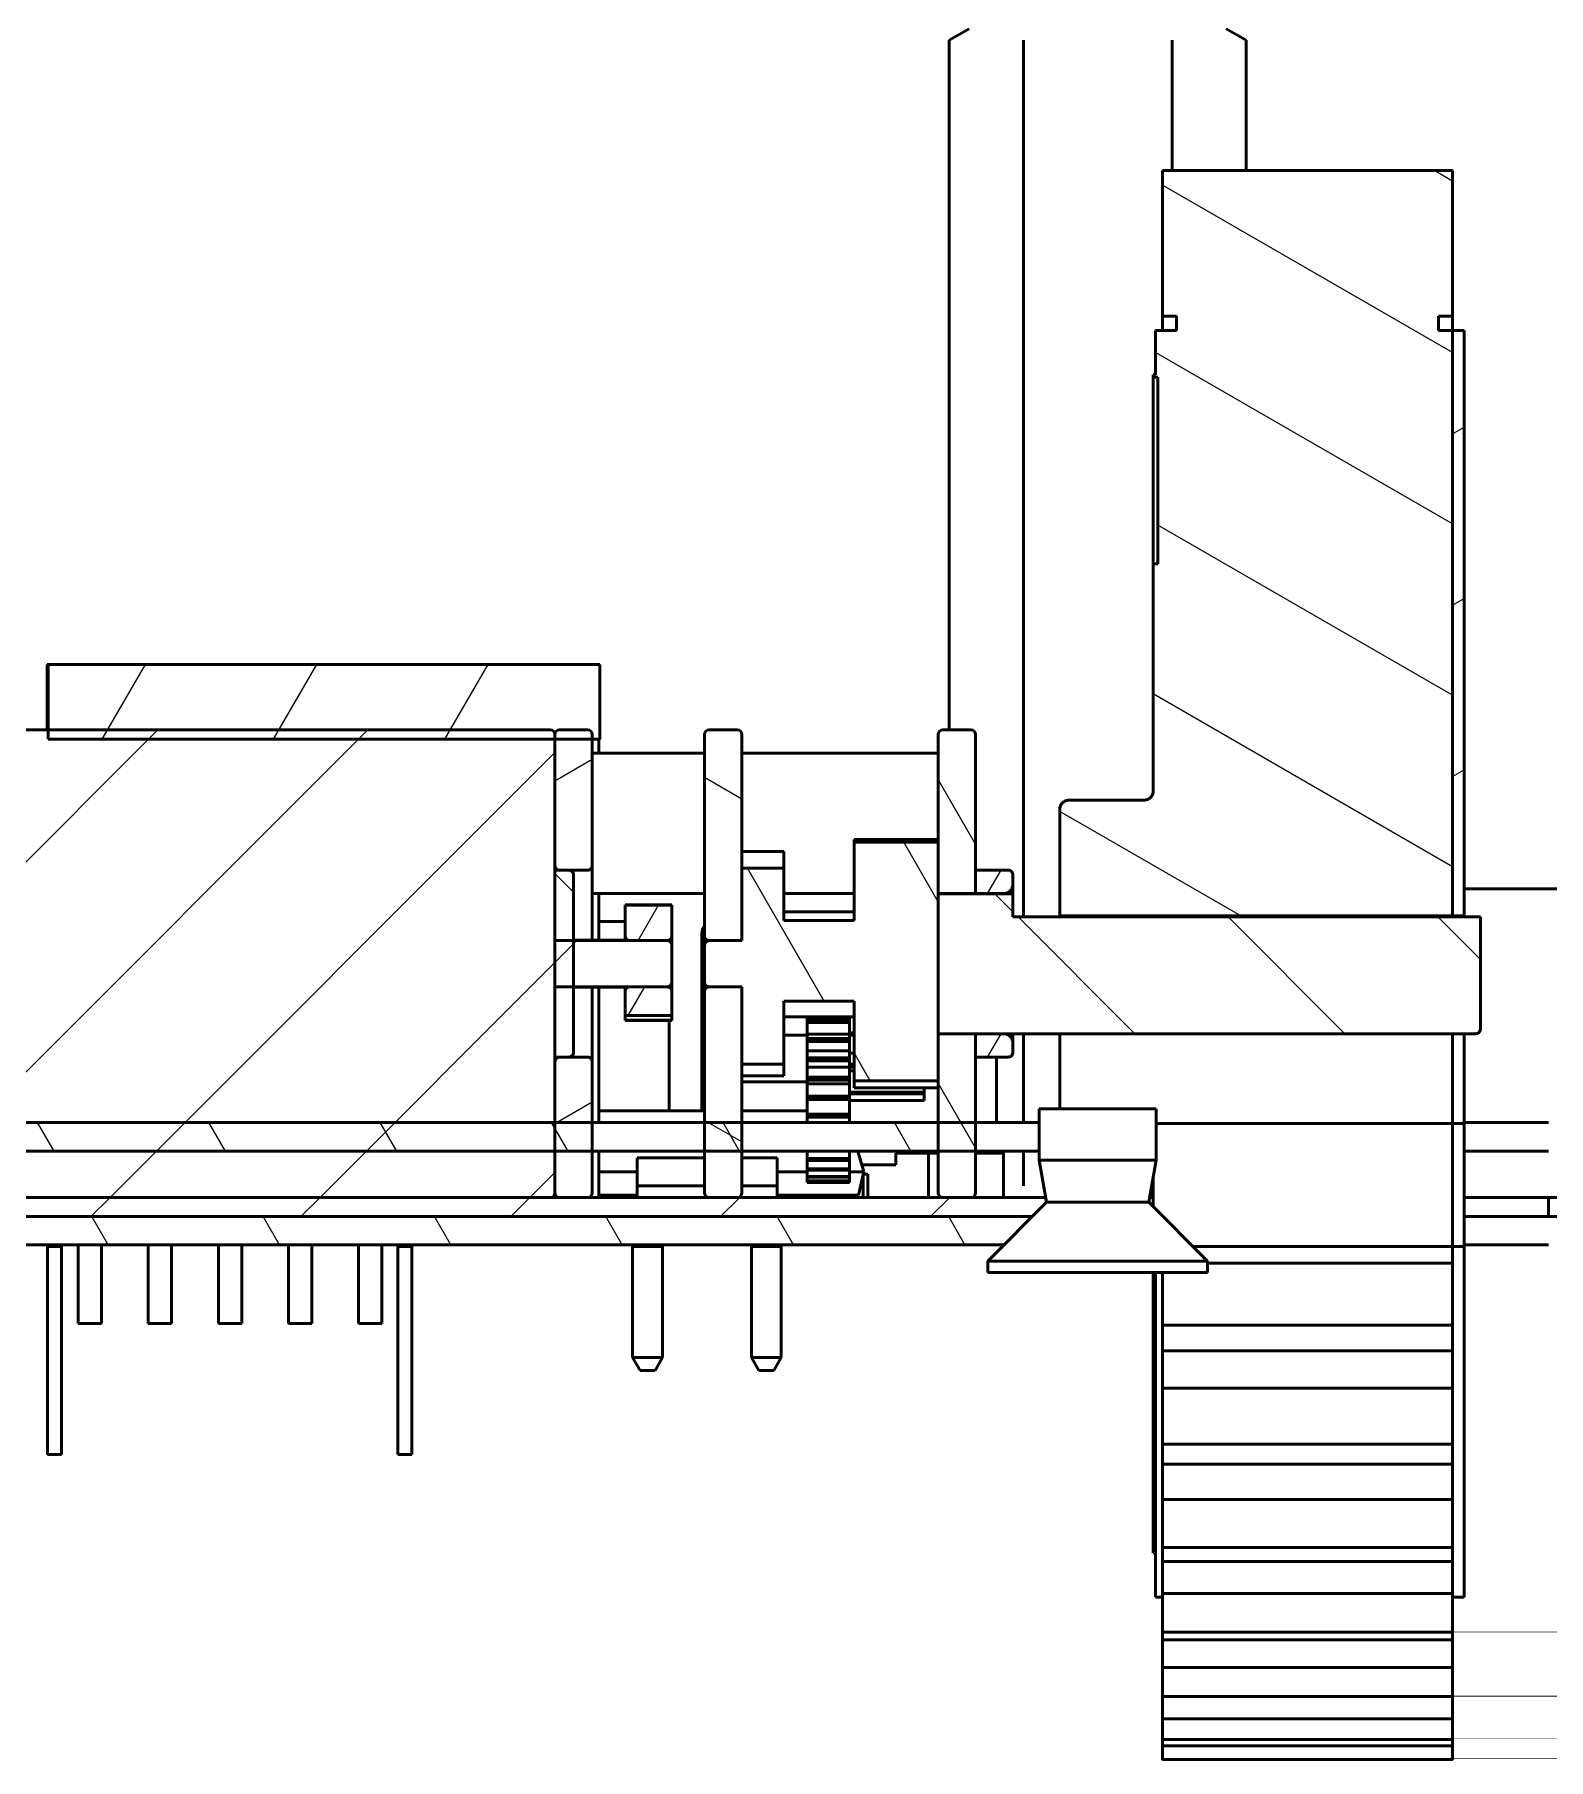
# Model space of a CAD drawing. Header units: millimetres. Extents: x 0 to 586, y -128 to 462.
# Drawn here: x 131.32 to 163.71, y 188.76 to 225.66 of the extents above; entities that cross this region are included whole.
import ezdxf

# ---------------------------------------------------------------- set-up
doc = ezdxf.new("R2010")
doc.units = ezdxf.units.MM
doc.linetypes.add('Сплошная', pattern=[0])
doc.layers.add('Viewport2ForCustomObjects_0', color=7, linetype='Continuous')
doc.layers.add('Видимый контур (ГОСТ)', color=7, linetype='Сплошная', lineweight=50)
doc.layers.add('Штриховка (ГОСТ)', color=7, linetype='Сплошная', lineweight=18)

# ---------------------------------------------------------------- blocks, each defined once
blk = doc.blocks.new('CustomObjectsInViewport2_0')
at = {"layer": 'Видимый контур (ГОСТ)', "ltscale": 1.31579}
for p, q in [((-10030.395, -10034.493), (-10030.825, -10034.741)), ((-10024.895, -10034.493), (-10024.465, -10034.741)), ((-10030.825, -10049.493), (-10030.825, -10034.741)), ((-10029.235, -10053.493), (-10029.235, -10034.741)), ((-10026.055, -10037.529), (-10026.055, -10034.741)), ((-10024.465, -10037.529), (-10024.465, -10034.741)), ((-10026.257, -10040.645), (-10026.257, -10037.529)), ((-10020.057, -10037.529), (-10020.057, -10040.645)), ((-10025.957, -10040.645), (-10026.257, -10040.645)), ((-10026.257, -10040.645), (-10026.257, -10040.945)), ((-10025.957, -10040.945), (-10025.957, -10040.645)), ((-10020.357, -10040.645), (-10020.357, -10040.945)), ((-10020.057, -10040.645), (-10020.357, -10040.645)), ((-10020.057, -10040.645), (-10020.057, -10040.945)), ((-10026.407, -10040.945), (-10025.957, -10040.945)), ((-10026.407, -10041.895), (-10026.407, -10040.945)), ((-10026.407, -10040.945), (-10026.407, -10040.945)), ((-10025.957, -10040.945), (-10026.407, -10040.945)), ((-10020.357, -10040.945), (-10020.057, -10040.945)), ((-10020.357, -10040.945), (-10020.057, -10040.945)), ((-10020.057, -10040.945), (-10019.807, -10040.945)), ((-10020.057, -10053.47), (-10020.057, -10040.945)), ((-10020.057, -10040.945), (-10020.057, -10040.945)), ((-10019.807, -10040.945), (-10020.057, -10040.945)), ((-10020.057, -10040.945), (-10020.057, -10053.47)), ((-10020.057, -10040.945), (-10020.057, -10040.945)), ((-10019.807, -10040.945), (-10019.807, -10053.47)), ((-10019.807, -10040.945), (-10019.807, -10040.945)), ((-10026.457, -10041.895), (-10026.407, -10041.895)), ((-10026.457, -10041.946), (-10026.457, -10041.895)), ((-10026.457, -10041.895), (-10026.457, -10041.895)), ((-10026.407, -10041.895), (-10026.457, -10041.895)), ((-10026.357, -10041.946), (-10026.457, -10041.946)), ((-10026.457, -10041.946), (-10026.457, -10045.943)), ((-10026.357, -10045.943), (-10026.357, -10041.946)), ((-10026.457, -10045.943), (-10026.357, -10045.943)), ((-10026.457, -10050.795), (-10026.457, -10045.943)), ((-10050.117, -10048.093), (-10050.099, -10048.093)), ((-10050.099, -10049.693), (-10050.099, -10048.093)), ((-10050.099, -10048.093), (-10038.299, -10048.093)), ((-10038.299, -10048.093), (-10038.299, -10049.693)), ((-10050.119, -10049.493), (-10050.119, -10049.093)), ((-10053.257, -10049.493), (-10039.357, -10049.493)), ((-10038.299, -10049.693), (-10050.099, -10049.693)), ((-10039.257, -10049.593), (-10039.257, -10059.393)), ((-10039.257, -10052.394), (-10039.257, -10049.593)), ((-10039.157, -10049.493), (-10038.557, -10049.493)), ((-10038.457, -10049.593), (-10038.457, -10052.394)), ((-10036.057, -10053.899), (-10036.057, -10049.593)), ((-10035.957, -10049.493), (-10035.357, -10049.493)), ((-10035.257, -10049.593), (-10035.257, -10054)), ((-10031.057, -10052.994), (-10031.057, -10049.593)), ((-10030.957, -10049.493), (-10030.357, -10049.493)), ((-10030.257, -10049.593), (-10030.257, -10052.994)), ((-10036.057, -10049.993), (-10038.457, -10049.993)), ((-10031.057, -10049.993), (-10035.257, -10049.993)), ((-10028.457, -10053.47), (-10028.457, -10051.195)), ((-10028.257, -10050.995), (-10026.657, -10050.995)), ((-10026.657, -10050.995), (-10028.257, -10050.995)), ((-10032.857, -10051.838), (-10032.857, -10051.839)), ((-10031.057, -10051.838), (-10032.857, -10051.838)), ((-10032.857, -10051.839), (-10031.057, -10051.839)), ((-10032.857, -10051.897), (-10032.857, -10051.839)), ((-10032.857, -10051.897), (-10031.057, -10051.897)), ((-10032.857, -10053.572), (-10032.857, -10051.897)), ((-10031.057, -10051.897), (-10031.057, -10056.996)), ((-10035.257, -10052.096), (-10034.357, -10052.096)), ((-10034.357, -10052.096), (-10034.357, -10052.447)), ((-10039.173, -10052.493), (-10039.257, -10052.493)), ((-10039.257, -10052.494), (-10038.957, -10052.494)), ((-10039.257, -10056.491), (-10039.257, -10052.494)), ((-10038.557, -10052.494), (-10039.157, -10052.494)), ((-10038.857, -10052.594), (-10038.857, -10056.391)), ((-10038.457, -10053.993), (-10038.457, -10052.394)), ((-10035.257, -10052.447), (-10034.357, -10052.447)), ((-10035.257, -10054), (-10035.257, -10052.447)), ((-10034.357, -10052.447), (-10034.357, -10053.572)), ((-10029.557, -10052.493), (-10030.257, -10052.493)), ((-10030.257, -10052.494), (-10029.557, -10052.494)), ((-10030.257, -10052.994), (-10030.257, -10052.494)), ((-10029.457, -10052.594), (-10029.457, -10052.794)), ((-10036.057, -10052.993), (-10038.457, -10052.993)), ((-10038.315, -10052.993), (-10038.315, -10053.993)), ((-10032.857, -10052.993), (-10034.357, -10052.993)), ((-10030.257, -10052.994), (-10031.057, -10052.994)), ((-10029.457, -10052.995), (-10031.057, -10052.995)), ((-10031.057, -10052.996), (-10029.457, -10052.996)), ((-10031.057, -10055.993), (-10031.057, -10052.996)), ((-10029.657, -10052.994), (-10030.257, -10052.994)), ((-10030.257, -10052.995), (-10030.257, -10052.994)), ((-10030.257, -10052.994), (-10030.257, -10052.995)), ((-10029.457, -10052.995), (-10029.457, -10052.794)), ((-10029.457, -10052.996), (-10029.457, -10052.995)), ((-10029.457, -10052.996), (-10029.457, -10053.493)), ((-10016.18, -10052.893), (-10019.807, -10052.893)), ((-10019.807, -10052.893), (-10016.18, -10052.893)), ((-10037.757, -10053.237), (-10037.757, -10053.238)), ((-10037.757, -10053.237), (-10036.757, -10053.237)), ((-10037.757, -10053.238), (-10036.757, -10053.238)), ((-10037.757, -10053.897), (-10037.757, -10053.238)), ((-10036.757, -10053.238), (-10036.757, -10053.237)), ((-10036.757, -10053.238), (-10036.757, -10053.897)), ((-10034.357, -10053.386), (-10032.857, -10053.386)), ((-10020.057, -10053.47), (-10028.457, -10053.47)), ((-10028.457, -10053.493), (-10028.457, -10053.47)), ((-10019.807, -10053.47), (-10020.057, -10053.47)), ((-10020.057, -10053.493), (-10020.057, -10053.47)), ((-10020.057, -10053.47), (-10020.057, -10053.493)), ((-10019.807, -10053.493), (-10019.807, -10053.47)), ((-10038.315, -10053.592), (-10037.757, -10053.592)), ((-10038.315, -10053.593), (-10037.757, -10053.593)), ((-10036.112, -10053.843), (-10036.112, -10057.643)), ((-10034.357, -10053.572), (-10032.857, -10053.572)), ((-10029.457, -10053.493), (-10019.457, -10053.493)), ((-10019.457, -10053.493), (-10019.457, -10055.891)), ((-10039.257, -10053.998), (-10036.857, -10053.998)), ((-10039.257, -10054.987), (-10039.257, -10053.998)), ((-10037.688, -10053.993), (-10038.857, -10053.993)), ((-10037.757, -10053.897), (-10037.757, -10053.993)), ((-10036.857, -10053.998), (-10037.657, -10053.998)), ((-10036.757, -10054.093), (-10036.757, -10053.897)), ((-10036.757, -10054.093), (-10036.757, -10054.099)), ((-10036.757, -10054.099), (-10036.757, -10054.886)), ((-10036.057, -10053.899), (-10036.057, -10054.095)), ((-10036.057, -10054.102), (-10036.057, -10054.095)), ((-10036.057, -10054.888), (-10036.057, -10054.102)), ((-10035.257, -10054), (-10035.957, -10054)), ((-10035.957, -10054), (-10035.257, -10054)), ((-10036.757, -10054.886), (-10036.757, -10054.893)), ((-10036.757, -10055.088), (-10036.757, -10054.893)), ((-10036.057, -10054.895), (-10036.057, -10054.888)), ((-10036.057, -10054.895), (-10036.057, -10055.09)), ((-10036.857, -10054.987), (-10039.257, -10054.987)), ((-10037.688, -10054.993), (-10038.857, -10054.993)), ((-10038.457, -10056.591), (-10038.457, -10054.993)), ((-10038.315, -10054.993), (-10038.315, -10057.893)), ((-10037.757, -10054.993), (-10037.757, -10055.088)), ((-10037.757, -10055.6), (-10037.757, -10055.088)), ((-10037.657, -10054.987), (-10036.857, -10054.987)), ((-10036.757, -10055.088), (-10036.757, -10055.6)), ((-10036.057, -10059.393), (-10036.057, -10055.09)), ((-10035.957, -10054.989), (-10035.257, -10054.989)), ((-10035.257, -10054.989), (-10035.957, -10054.989)), ((-10035.257, -10054.989), (-10035.257, -10059.393)), ((-10035.257, -10056.644), (-10035.257, -10054.989)), ((-10034.357, -10055.294), (-10034.357, -10056.644)), ((-10032.857, -10055.294), (-10034.357, -10055.294)), ((-10032.857, -10056.996), (-10032.857, -10055.294)), ((-10036.757, -10055.6), (-10037.757, -10055.6)), ((-10037.757, -10055.703), (-10037.757, -10055.6)), ((-10037.757, -10055.703), (-10037.757, -10055.708)), ((-10036.757, -10055.703), (-10037.757, -10055.703)), ((-10036.757, -10055.6), (-10036.757, -10055.703)), ((-10036.757, -10055.708), (-10036.757, -10055.703)), ((-10032.857, -10055.633), (-10034.357, -10055.633)), ((-10033.857, -10055.663), (-10033.857, -10055.633)), ((-10033.857, -10055.685), (-10033.857, -10055.663)), ((-10033.857, -10055.663), (-10032.957, -10055.663)), ((-10033.857, -10055.685), (-10033.857, -10055.751)), ((-10032.957, -10055.685), (-10033.857, -10055.685)), ((-10032.957, -10055.633), (-10032.957, -10055.663)), ((-10032.957, -10055.663), (-10032.957, -10055.685)), ((-10032.957, -10055.751), (-10032.957, -10055.685)), ((-10037.757, -10055.708), (-10036.757, -10055.708)), ((-10036.812, -10055.708), (-10036.812, -10057.643)), ((-10034.357, -10056.02), (-10033.857, -10056.02)), ((-10033.857, -10056.002), (-10033.857, -10055.751)), ((-10033.857, -10055.751), (-10032.957, -10055.751)), ((-10033.857, -10056.09), (-10033.857, -10056.002)), ((-10033.857, -10056.002), (-10032.957, -10056.002)), ((-10032.957, -10055.751), (-10032.957, -10056.002)), ((-10032.857, -10055.969), (-10032.957, -10055.969)), ((-10032.957, -10056.002), (-10032.957, -10056.09)), ((-10032.957, -10056.025), (-10032.857, -10056.025)), ((-10031.057, -10059.393), (-10031.057, -10055.991)), ((-10031.057, -10055.991), (-10030.257, -10055.991)), ((-10029.457, -10055.993), (-10031.057, -10055.993)), ((-10030.257, -10055.991), (-10029.657, -10055.991)), ((-10030.257, -10056.491), (-10030.257, -10055.991)), ((-10030.257, -10055.991), (-10030.257, -10059.393)), ((-10029.457, -10055.995), (-10029.618, -10055.995)), ((-10029.457, -10055.991), (-10029.457, -10055.993)), ((-10019.557, -10055.991), (-10029.457, -10055.991)), ((-10029.457, -10055.995), (-10029.457, -10055.993)), ((-10029.457, -10055.993), (-10019.557, -10055.993)), ((-10029.457, -10056.191), (-10029.457, -10055.995)), ((-10029.235, -10057.893), (-10029.235, -10055.993)), ((-10028.457, -10057.598), (-10028.457, -10055.993)), ((-10020.057, -10055.993), (-10020.057, -10057.913)), ((-10020.057, -10055.993), (-10020.057, -10057.913)), ((-10019.807, -10055.993), (-10019.807, -10057.913)), ((-10019.457, -10055.891), (-10019.457, -10055.893)), ((-10033.857, -10056.09), (-10033.857, -10056.158)), ((-10032.957, -10056.09), (-10033.857, -10056.09)), ((-10033.857, -10056.354), (-10033.857, -10056.158)), ((-10033.857, -10056.158), (-10032.957, -10056.158)), ((-10033.857, -10056.505), (-10033.857, -10056.354)), ((-10033.857, -10056.354), (-10032.957, -10056.354)), ((-10032.957, -10056.158), (-10032.957, -10056.09)), ((-10032.957, -10056.158), (-10032.957, -10056.354)), ((-10032.957, -10056.354), (-10032.957, -10056.505)), ((-10032.957, -10056.405), (-10032.857, -10056.405)), ((-10029.457, -10056.191), (-10029.457, -10056.391)), ((-10038.957, -10056.491), (-10039.257, -10056.491)), ((-10039.173, -10056.493), (-10039.257, -10056.493)), ((-10039.257, -10059.393), (-10039.257, -10056.591)), ((-10039.157, -10056.491), (-10038.557, -10056.491)), ((-10038.457, -10056.591), (-10038.457, -10059.393)), ((-10034.357, -10056.644), (-10035.257, -10056.644)), ((-10034.357, -10056.644), (-10034.357, -10056.889)), ((-10033.857, -10056.505), (-10033.857, -10056.574)), ((-10032.957, -10056.505), (-10033.857, -10056.505)), ((-10033.857, -10056.71), (-10033.857, -10056.574)), ((-10033.857, -10056.574), (-10032.957, -10056.574)), ((-10033.857, -10056.921), (-10033.857, -10056.71)), ((-10033.857, -10056.71), (-10032.957, -10056.71)), ((-10032.957, -10056.574), (-10032.957, -10056.505)), ((-10032.957, -10056.574), (-10032.957, -10056.71)), ((-10032.857, -10056.64), (-10032.957, -10056.64)), ((-10032.957, -10056.707), (-10032.857, -10056.707)), ((-10032.957, -10056.71), (-10032.957, -10056.921)), ((-10032.957, -10056.788), (-10032.857, -10056.788)), ((-10029.557, -10056.491), (-10030.257, -10056.491)), ((-10029.557, -10056.493), (-10030.257, -10056.493)), ((-10029.812, -10056.493), (-10029.812, -10057.893)), ((-10034.357, -10056.889), (-10035.257, -10056.889)), ((-10035.257, -10057.02), (-10033.857, -10057.02)), ((-10033.857, -10056.921), (-10033.857, -10056.988)), ((-10032.957, -10056.921), (-10033.857, -10056.921)), ((-10033.857, -10057.061), (-10033.857, -10056.988)), ((-10033.857, -10056.988), (-10032.957, -10056.988)), ((-10033.857, -10057.327), (-10033.857, -10057.061)), ((-10033.857, -10057.061), (-10032.957, -10057.061)), ((-10032.957, -10056.988), (-10032.957, -10056.921)), ((-10032.957, -10056.988), (-10032.957, -10057.061)), ((-10032.957, -10057.061), (-10032.957, -10057.327)), ((-10031.057, -10056.996), (-10032.857, -10056.996)), ((-10032.857, -10057.151), (-10032.857, -10056.996)), ((-10031.057, -10057.151), (-10032.857, -10057.151)), ((-10031.357, -10057.151), (-10031.357, -10057.24)), ((-10033.857, -10057.327), (-10033.857, -10057.392)), ((-10032.957, -10057.327), (-10033.857, -10057.327)), ((-10033.857, -10057.399), (-10033.857, -10057.392)), ((-10033.857, -10057.392), (-10032.957, -10057.392)), ((-10033.857, -10057.713), (-10033.857, -10057.399)), ((-10033.857, -10057.399), (-10032.957, -10057.399)), ((-10031.357, -10057.24), (-10032.957, -10057.24)), ((-10032.957, -10057.279), (-10031.357, -10057.279)), ((-10032.957, -10057.392), (-10032.957, -10057.327)), ((-10032.957, -10057.392), (-10032.957, -10057.399)), ((-10032.957, -10057.399), (-10032.957, -10057.713)), ((-10031.357, -10057.419), (-10032.957, -10057.419)), ((-10031.357, -10057.279), (-10031.357, -10057.24)), ((-10031.357, -10057.279), (-10031.357, -10057.419)), ((-10055.25, -10057.893), (-10028.895, -10057.893)), ((-10036.057, -10057.643), (-10038.315, -10057.643)), ((-10033.857, -10057.643), (-10035.257, -10057.643)), ((-10033.857, -10057.713), (-10033.857, -10057.773)), ((-10032.957, -10057.713), (-10033.857, -10057.713)), ((-10033.857, -10057.893), (-10033.857, -10057.773)), ((-10033.857, -10057.773), (-10032.957, -10057.773)), ((-10032.957, -10057.773), (-10032.957, -10057.713)), ((-10032.957, -10057.773), (-10032.957, -10057.893)), ((-10032.951, -10057.893), (-10032.957, -10057.872)), ((-10029.812, -10057.893), (-10029.662, -10057.893)), ((-10029.662, -10057.893), (-10029.662, -10057.893)), ((-10026.395, -10057.598), (-10028.895, -10057.598)), ((-10028.895, -10058.698), (-10028.895, -10057.598)), ((-10026.395, -10058.698), (-10026.395, -10057.598)), ((-10020.057, -10057.913), (-10026.395, -10057.913)), ((-10019.807, -10057.913), (-10020.057, -10057.913)), ((-10020.057, -10057.913), (-10020.057, -10059.835)), ((-10020.057, -10059.835), (-10020.057, -10057.913)), ((-10019.807, -10057.893), (-10018, -10057.893)), ((-10019.807, -10057.913), (-10019.807, -10059.835)), ((-10028.895, -10058.504), (-10055.25, -10058.504)), ((-10038.315, -10058.504), (-10038.315, -10059.493)), ((-10036.057, -10058.643), (-10037.5, -10058.643)), ((-10037.5, -10058.872), (-10037.5, -10058.643)), ((-10034.5, -10058.643), (-10035.257, -10058.643)), ((-10034.5, -10058.643), (-10034.5, -10058.872)), ((-10033.857, -10058.66), (-10033.857, -10058.504)), ((-10032.957, -10058.504), (-10032.957, -10058.66)), ((-10032.65, -10058.943), (-10032.776, -10058.504)), ((-10031.962, -10058.543), (-10031.962, -10058.793)), ((-10031.262, -10058.543), (-10031.962, -10058.543)), ((-10031.262, -10058.543), (-10031.262, -10059.493)), ((-10031.262, -10058.543), (-10031.057, -10058.543)), ((-10030.257, -10058.543), (-10029.662, -10058.543)), ((-10029.87, -10058.543), (-10029.87, -10058.504)), ((-10029.662, -10058.504), (-10029.662, -10058.543)), ((-10029.662, -10059.493), (-10029.662, -10058.543)), ((-10029.235, -10059.244), (-10029.235, -10058.504)), ((-10018, -10058.504), (-10019.807, -10058.504)), ((-10037.5, -10058.943), (-10038.315, -10058.943)), ((-10037.5, -10058.935), (-10037.5, -10058.872)), ((-10037.5, -10059.158), (-10037.5, -10058.935)), ((-10034.5, -10058.872), (-10034.5, -10058.935)), ((-10034.5, -10058.935), (-10034.5, -10059.158)), ((-10033.857, -10058.943), (-10034.5, -10058.943)), ((-10033.857, -10058.66), (-10033.857, -10058.7)), ((-10032.957, -10058.66), (-10033.857, -10058.66)), ((-10033.857, -10058.88), (-10033.857, -10058.7)), ((-10033.857, -10058.7), (-10032.957, -10058.7)), ((-10033.857, -10058.88), (-10033.857, -10058.91)), ((-10032.957, -10058.88), (-10033.857, -10058.88)), ((-10033.857, -10059.042), (-10033.857, -10058.91)), ((-10033.857, -10058.91), (-10032.957, -10058.91)), ((-10032.957, -10058.7), (-10032.957, -10058.66)), ((-10032.957, -10058.7), (-10032.957, -10058.88)), ((-10032.957, -10058.91), (-10032.957, -10058.88)), ((-10032.957, -10058.91), (-10032.957, -10059.042)), ((-10032.65, -10058.943), (-10032.957, -10058.943)), ((-10032.765, -10059.443), (-10032.65, -10058.943)), ((-10032.693, -10058.793), (-10031.962, -10058.793)), ((-10032.662, -10059.493), (-10032.662, -10058.997)), ((-10032.661, -10058.993), (-10032.562, -10058.993)), ((-10032.562, -10059.493), (-10032.562, -10058.993)), ((-10026.395, -10058.698), (-10028.895, -10058.698)), ((-10028.739, -10059.598), (-10028.895, -10058.698)), ((-10026.551, -10059.598), (-10026.395, -10058.698)), ((-10037.5, -10059.247), (-10037.5, -10059.158)), ((-10037.5, -10059.493), (-10037.5, -10059.247)), ((-10036.057, -10059.247), (-10037.5, -10059.247)), ((-10034.5, -10059.247), (-10035.257, -10059.247)), ((-10034.5, -10059.158), (-10034.5, -10059.247)), ((-10034.5, -10059.247), (-10034.5, -10059.493)), ((-10033.857, -10059.042), (-10033.857, -10059.062)), ((-10032.957, -10059.042), (-10033.857, -10059.042)), ((-10033.857, -10059.141), (-10033.857, -10059.062)), ((-10033.857, -10059.062), (-10032.957, -10059.062)), ((-10033.857, -10059.141), (-10033.857, -10059.151)), ((-10032.957, -10059.141), (-10033.857, -10059.141)), ((-10033.857, -10059.176), (-10033.857, -10059.151)), ((-10033.857, -10059.151), (-10032.957, -10059.151)), ((-10032.957, -10059.176), (-10033.857, -10059.176)), ((-10032.957, -10059.062), (-10032.957, -10059.042)), ((-10032.957, -10059.062), (-10032.957, -10059.141)), ((-10032.957, -10059.151), (-10032.957, -10059.141)), ((-10032.957, -10059.151), (-10032.957, -10059.176)), ((-10026.457, -10059.057), (-10026.457, -10059.692)), ((-10055.361, -10059.493), (-10028.757, -10059.493)), ((-10039.357, -10059.493), (-10053.257, -10059.493)), ((-10038.557, -10059.493), (-10039.157, -10059.493)), ((-10037.5, -10059.443), (-10038.315, -10059.443)), ((-10037.9, -10059.443), (-10037.9, -10059.493)), ((-10035.357, -10059.493), (-10035.957, -10059.493)), ((-10032.765, -10059.443), (-10034.5, -10059.443)), ((-10034, -10059.493), (-10034, -10059.443)), ((-10033.3, -10059.443), (-10033.3, -10059.493)), ((-10033.262, -10059.443), (-10033.262, -10059.493)), ((-10030.357, -10059.493), (-10030.957, -10059.493)), ((-10028.739, -10059.598), (-10029.995, -10060.854)), ((-10026.551, -10059.598), (-10028.739, -10059.598)), ((-10026.551, -10059.598), (-10025.295, -10060.854)), ((-10026.532, -10059.493), (-10026.457, -10059.493)), ((-10019.807, -10059.493), (-10018, -10059.493)), ((-10018, -10059.493), (-10014.46, -10059.493)), ((-10018, -10059.904), (-10018, -10059.493)), ((-10029.045, -10059.904), (-10054.95, -10059.904)), ((-10054.95, -10059.904), (-10029.045, -10059.904)), ((-10020.057, -10060.544), (-10020.057, -10059.835)), ((-10020.057, -10059.835), (-10020.057, -10060.544)), ((-10019.807, -10060.544), (-10019.807, -10059.835)), ((-10019.807, -10059.904), (-10018, -10059.904)), ((-10019.807, -10059.904), (-10018, -10059.904)), ((-10014.46, -10059.904), (-10018, -10059.904)), ((-10029.645, -10060.504), (-10054.35, -10060.504)), ((-10050.116, -10060.544), (-10049.816, -10060.544)), ((-10050.116, -10060.544), (-10050.116, -10064.993)), ((-10049.816, -10060.544), (-10049.816, -10064.993)), ((-10049.457, -10062.193), (-10049.457, -10060.504)), ((-10048.957, -10062.193), (-10048.957, -10060.504)), ((-10047.957, -10062.193), (-10047.957, -10060.504)), ((-10047.457, -10062.193), (-10047.457, -10060.504)), ((-10046.457, -10062.193), (-10046.457, -10060.504)), ((-10045.957, -10062.193), (-10045.957, -10060.504)), ((-10044.957, -10062.193), (-10044.957, -10060.504)), ((-10044.457, -10062.193), (-10044.457, -10060.504)), ((-10043.457, -10062.193), (-10043.457, -10060.504)), ((-10042.957, -10062.193), (-10042.957, -10060.504)), ((-10042.616, -10060.544), (-10042.316, -10060.544)), ((-10042.616, -10060.544), (-10042.616, -10064.993)), ((-10042.316, -10060.544), (-10042.316, -10064.993)), ((-10036.954, -10060.544), (-10037.594, -10060.544)), ((-10037.594, -10062.915), (-10037.594, -10060.544)), ((-10036.954, -10062.915), (-10036.954, -10060.544)), ((-10034.414, -10060.544), (-10035.054, -10060.544)), ((-10035.054, -10062.915), (-10035.054, -10060.544)), ((-10034.414, -10062.915), (-10034.414, -10060.544)), ((-10025.295, -10060.854), (-10029.995, -10060.854)), ((-10029.995, -10061.098), (-10029.995, -10060.854)), ((-10025.295, -10061.098), (-10025.295, -10060.854)), ((-10019.807, -10060.544), (-10020.057, -10060.544)), ((-10018, -10060.504), (-10019.807, -10060.504)), ((-10019.807, -10068.045), (-10019.807, -10060.544)), ((-10025.295, -10061.098), (-10029.995, -10061.098)), ((-10026.457, -10061.098), (-10026.457, -10067.095)), ((-10026.407, -10061.098), (-10026.407, -10068.045)), ((-10020.057, -10060.898), (-10025.295, -10060.898)), ((-10048.957, -10062.193), (-10049.457, -10062.193)), ((-10047.457, -10062.193), (-10047.957, -10062.193)), ((-10045.957, -10062.193), (-10046.457, -10062.193)), ((-10044.457, -10062.193), (-10044.957, -10062.193)), ((-10042.957, -10062.193), (-10043.457, -10062.193)), ((-10020.057, -10062.229), (-10026.257, -10062.229)), ((-10037.594, -10062.915), (-10036.954, -10062.915)), ((-10037.434, -10063.193), (-10037.594, -10062.915)), ((-10037.114, -10063.193), (-10036.954, -10062.915)), ((-10035.054, -10062.915), (-10034.414, -10062.915)), ((-10034.894, -10063.193), (-10035.054, -10062.915)), ((-10034.574, -10063.193), (-10034.414, -10062.915)), ((-10020.057, -10062.776), (-10026.257, -10062.776)), ((-10037.434, -10063.193), (-10037.114, -10063.193)), ((-10034.894, -10063.193), (-10034.574, -10063.193)), ((-10020.057, -10063.571), (-10026.257, -10063.571)), ((-10020.057, -10064.771), (-10026.257, -10064.771)), ((-10050.116, -10064.993), (-10049.816, -10064.993)), ((-10042.616, -10064.993), (-10042.316, -10064.993)), ((-10020.057, -10065.202), (-10026.257, -10065.202)), ((-10020.057, -10065.953), (-10026.257, -10065.953)), ((-10026.407, -10067.095), (-10026.457, -10067.095)), ((-10020.057, -10066.982), (-10026.257, -10066.982)), ((-10020.057, -10067.283), (-10026.257, -10067.283)), ((-10026.257, -10068.045), (-10026.407, -10068.045)), ((-10020.057, -10067.967), (-10026.257, -10067.967)), ((-10019.807, -10068.045), (-10020.057, -10068.045)), ((-10020.057, -10068.793), (-10026.257, -10068.793)), ((-10020.057, -10068.954), (-10026.257, -10068.954)), ((-10020.057, -10069.547), (-10026.257, -10069.547)), ((-10020.057, -10070.171), (-10026.257, -10070.171)), ((-10020.057, -10070.644), (-10026.257, -10070.644)), ((-10020.057, -10071.091), (-10026.257, -10071.091)), ((-10020.057, -10071.221), (-10026.257, -10071.221)), ((-10020.057, -10071.516), (-10026.257, -10071.516))]:
    blk.add_line(p, q, dxfattribs=at)
at = {"layer": 'Видимый контур (ГОСТ)', "ltscale": 1.31579, "extrusion": (0, 0, -1)}
for centre, radius, start, end in [((10039.357, -10049.593), 0.1, 90, 180), ((10039.157, -10049.593), 0.1, 0, 90), ((10038.557, -10049.593), 0.1, 90, 180), ((10035.957, -10049.593), 0.1, 0, 90), ((10035.357, -10049.593), 0.1, 90, 180), ((10030.957, -10049.593), 0.1, 0, 90), ((10030.357, -10049.593), 0.1, 90, 180), ((10026.657, -10050.795), 0.2, 180, 270), ((10028.257, -10051.195), 0.2, 0, 90), ((10038.957, -10052.593), 0.1, 99.2208, 180), ((10029.557, -10052.593), 0.1, 90, 180), ((10035.862, -10053.843), 0.25, 360, 38.9733), ((10036.857, -10054.093), 0.1, 103.0522, 180), ((10035.957, -10054.095), 0.1, 0, 76.5806), ((10036.857, -10054.893), 0.1, 180, 256.9478), ((10035.957, -10054.895), 0.1, 283.4194, 0), ((10019.557, -10055.893), 0.1, 180, 270), ((10038.957, -10056.393), 0.1, 180, 260.7792), ((10029.557, -10056.393), 0.1, 180, 270), ((10030.012, -10057.893), 0.2, 180, 180.1375), ((10030.012, -10058.693), 0.2, 109.5071, 131.4096), ((10039.357, -10059.393), 0.1, 180, 270), ((10039.157, -10059.393), 0.1, 270, 0), ((10038.557, -10059.393), 0.1, 180, 270), ((10035.957, -10059.393), 0.1, 270, 0), ((10035.357, -10059.393), 0.1, 180, 270), ((10030.957, -10059.393), 0.1, 270, 0), ((10030.357, -10059.393), 0.1, 180, 270)]:
    blk.add_arc(centre, radius, start, end, dxfattribs=at)
for centre, major_axis, start_param in [((-10050.117, -10049.093), (0, 1), 4.712389), ((-10038.314, -10050.193), (0, 0.5), 5.123906)]:
    blk.add_ellipse(centre, major_axis=major_axis, ratio=0.002755, start_param=start_param, end_param=6.283185, dxfattribs=at)
at = {"layer": 'Видимый контур (ГОСТ)', "ltscale": 1.31579}
for points, knots in [([(-10026.257, -10037.529), (-10025.224, -10037.529), (-10024.19, -10037.529), (-10022.124, -10037.529), (-10021.09, -10037.529), (-10020.057, -10037.529)], [-0.62, -0.62, -0.62, -0.62, -0.31, -0.31, 0, 0, 0, 0]), ([(-10026.657, -10050.995), (-10026.632, -10050.995), (-10026.603, -10050.99), (-10026.558, -10050.971), (-10026.533, -10050.954), (-10026.498, -10050.919), (-10026.482, -10050.895), (-10026.463, -10050.849), (-10026.457, -10050.82), (-10026.457, -10050.795)], [-0.05924443, -0.05924443, -0.05924443, -0.05924443, -0.05184012, -0.05184012, -0.04443498, -0.04443498, -0.03702888, -0.03702888, -0.02962208, -0.02962208, -0.02962208, -0.02962208]), ([(-10028.457, -10051.195), (-10028.457, -10051.171), (-10028.451, -10051.142), (-10028.432, -10051.096), (-10028.416, -10051.071), (-10028.381, -10051.037), (-10028.356, -10051.02), (-10028.311, -10051.001), (-10028.282, -10050.995), (-10028.257, -10050.995)], [-0.02962278, -0.02962278, -0.02962278, -0.02962278, -0.02221557, -0.02221557, -0.01480938, -0.01480938, -0.00740427, -0.00740427, 0, 0, 0, 0]), ([(-10039.157, -10052.494), (-10039.169, -10052.494), (-10039.184, -10052.491), (-10039.207, -10052.481), (-10039.219, -10052.473), (-10039.236, -10052.456), (-10039.245, -10052.443), (-10039.254, -10052.421), (-10039.257, -10052.406), (-10039.257, -10052.394)], [0.02962795, 0.02962795, 0.02962795, 0.02962795, 0.03332962, 0.03332962, 0.0370325, 0.0370325, 0.04073678, 0.04073678, 0.0444421, 0.0444421, 0.0444421, 0.0444421]), ([(-10038.957, -10052.494), (-10038.945, -10052.494), (-10038.93, -10052.497), (-10038.907, -10052.506), (-10038.895, -10052.514), (-10038.877, -10052.532), (-10038.869, -10052.544), (-10038.86, -10052.567), (-10038.857, -10052.582), (-10038.857, -10052.594)], [0, 0, 0, 0, 0.00370162, 0.00370162, 0.00740446, 0.00740446, 0.01110886, 0.01110886, 0.0148147, 0.0148147, 0.0148147, 0.0148147]), ([(-10038.457, -10052.394), (-10038.457, -10052.406), (-10038.46, -10052.421), (-10038.469, -10052.443), (-10038.477, -10052.456), (-10038.495, -10052.473), (-10038.507, -10052.481), (-10038.53, -10052.491), (-10038.545, -10052.494), (-10038.557, -10052.494)], [0.0148138, 0.0148138, 0.0148138, 0.0148138, 0.01851854, 0.01851854, 0.02222225, 0.02222225, 0.02592571, 0.02592571, 0.02962795, 0.02962795, 0.02962795, 0.02962795]), ([(-10029.557, -10052.494), (-10029.545, -10052.494), (-10029.53, -10052.497), (-10029.507, -10052.506), (-10029.495, -10052.514), (-10029.477, -10052.532), (-10029.469, -10052.544), (-10029.46, -10052.567), (-10029.457, -10052.582), (-10029.457, -10052.594)], [0, 0, 0, 0, 0.00370162, 0.00370162, 0.00740446, 0.00740446, 0.01110886, 0.01110886, 0.0148147, 0.0148147, 0.0148147, 0.0148147]), ([(-10029.457, -10052.794), (-10029.457, -10052.819), (-10029.463, -10052.848), (-10029.482, -10052.893), (-10029.498, -10052.918), (-10029.533, -10052.953), (-10029.558, -10052.97), (-10029.603, -10052.988), (-10029.632, -10052.994), (-10029.657, -10052.994)], [0.02963131, 0.02963131, 0.02963131, 0.02963131, 0.03704335, 0.03704335, 0.0444526, 0.0444526, 0.05186111, 0.05186111, 0.0592653, 0.0592653, 0.0592653, 0.0592653]), ([(-10037.657, -10053.998), (-10037.669, -10053.998), (-10037.684, -10053.995), (-10037.707, -10053.985), (-10037.719, -10053.977), (-10037.736, -10053.959), (-10037.745, -10053.947), (-10037.754, -10053.924), (-10037.757, -10053.909), (-10037.757, -10053.897)], [0.02972915, 0.02972915, 0.02972915, 0.02972915, 0.03342858, 0.03342858, 0.03714769, 0.03714769, 0.04086967, 0.04086967, 0.04460162, 0.04460162, 0.04460162, 0.04460162]), ([(-10036.757, -10053.897), (-10036.757, -10053.909), (-10036.76, -10053.924), (-10036.769, -10053.947), (-10036.777, -10053.959), (-10036.795, -10053.977), (-10036.807, -10053.985), (-10036.83, -10053.995), (-10036.845, -10053.998), (-10036.857, -10053.998)], [0.01485669, 0.01485669, 0.01485669, 0.01485669, 0.01859684, 0.01859684, 0.02232696, 0.02232696, 0.02603784, 0.02603784, 0.02972915, 0.02972915, 0.02972915, 0.02972915]), ([(-10036.857, -10053.998), (-10036.845, -10053.998), (-10036.83, -10054.001), (-10036.807, -10054.01), (-10036.795, -10054.018), (-10036.778, -10054.036), (-10036.769, -10054.048), (-10036.76, -10054.072), (-10036.757, -10054.086), (-10036.757, -10054.099)], [0, 0, 0, 0, 0.00368811, 0.00368811, 0.00739603, 0.00739603, 0.01113414, 0.01113414, 0.01491057, 0.01491057, 0.01491057, 0.01491057]), ([(-10035.957, -10054), (-10035.969, -10054), (-10035.984, -10053.997), (-10036.007, -10053.988), (-10036.019, -10053.979), (-10036.036, -10053.962), (-10036.045, -10053.949), (-10036.054, -10053.926), (-10036.057, -10053.912), (-10036.057, -10053.899)], [0.02973548, 0.02973548, 0.02973548, 0.02973548, 0.03343474, 0.03343474, 0.0371548, 0.0371548, 0.04087792, 0.04087792, 0.04461157, 0.04461157, 0.04461157, 0.04461157]), ([(-10036.057, -10054.102), (-10036.057, -10054.089), (-10036.054, -10054.074), (-10036.044, -10054.051), (-10036.036, -10054.038), (-10036.019, -10054.021), (-10036.006, -10054.013), (-10035.984, -10054.003), (-10035.969, -10054), (-10035.957, -10054)], [-0.01491643, -0.01491643, -0.01491643, -0.01491643, -0.0111357, -0.0111357, -0.00739552, -0.00739552, -0.00368729, -0.00368729, 0, 0, 0, 0]), ([(-10036.757, -10054.886), (-10036.757, -10054.899), (-10036.76, -10054.913), (-10036.769, -10054.937), (-10036.778, -10054.949), (-10036.795, -10054.967), (-10036.807, -10054.975), (-10036.83, -10054.984), (-10036.845, -10054.987), (-10036.857, -10054.987)], [-0.01491057, -0.01491057, -0.01491057, -0.01491057, -0.01113414, -0.01113414, -0.00739603, -0.00739603, -0.00368811, -0.00368811, 0, 0, 0, 0]), ([(-10035.957, -10054.989), (-10035.969, -10054.989), (-10035.984, -10054.986), (-10036.006, -10054.977), (-10036.019, -10054.969), (-10036.036, -10054.951), (-10036.044, -10054.938), (-10036.054, -10054.915), (-10036.057, -10054.9), (-10036.057, -10054.888)], [0, 0, 0, 0, 0.00368729, 0.00368729, 0.00739552, 0.00739552, 0.0111357, 0.0111357, 0.01491643, 0.01491643, 0.01491643, 0.01491643]), ([(-10037.757, -10055.088), (-10037.757, -10055.076), (-10037.754, -10055.061), (-10037.745, -10055.038), (-10037.736, -10055.026), (-10037.719, -10055.008), (-10037.707, -10055), (-10037.684, -10054.99), (-10037.669, -10054.987), (-10037.657, -10054.987)], [0.01485669, 0.01485669, 0.01485669, 0.01485669, 0.01858864, 0.01858864, 0.02231062, 0.02231062, 0.02602973, 0.02602973, 0.02972915, 0.02972915, 0.02972915, 0.02972915]), ([(-10036.857, -10054.987), (-10036.845, -10054.987), (-10036.83, -10054.99), (-10036.807, -10055), (-10036.795, -10055.008), (-10036.777, -10055.026), (-10036.769, -10055.038), (-10036.76, -10055.061), (-10036.757, -10055.076), (-10036.757, -10055.088)], [0.02972915, 0.02972915, 0.02972915, 0.02972915, 0.03342046, 0.03342046, 0.03713134, 0.03713134, 0.04086146, 0.04086146, 0.04460162, 0.04460162, 0.04460162, 0.04460162]), ([(-10036.057, -10055.09), (-10036.057, -10055.078), (-10036.054, -10055.063), (-10036.045, -10055.04), (-10036.036, -10055.028), (-10036.019, -10055.01), (-10036.007, -10055.002), (-10035.984, -10054.992), (-10035.969, -10054.989), (-10035.957, -10054.989)], [0.01485939, 0.01485939, 0.01485939, 0.01485939, 0.01859304, 0.01859304, 0.02231615, 0.02231615, 0.02603622, 0.02603622, 0.02973548, 0.02973548, 0.02973548, 0.02973548]), ([(-10029.657, -10055.991), (-10029.632, -10055.991), (-10029.603, -10055.997), (-10029.558, -10056.015), (-10029.533, -10056.032), (-10029.498, -10056.067), (-10029.482, -10056.092), (-10029.463, -10056.137), (-10029.457, -10056.166), (-10029.457, -10056.191)], [0.0592653, 0.0592653, 0.0592653, 0.0592653, 0.06666949, 0.06666949, 0.074078, 0.074078, 0.08148725, 0.08148725, 0.08889929, 0.08889929, 0.08889929, 0.08889929]), ([(-10019.457, -10055.891), (-10019.457, -10055.903), (-10019.46, -10055.918), (-10019.469, -10055.94), (-10019.477, -10055.953), (-10019.495, -10055.97), (-10019.507, -10055.978), (-10019.53, -10055.988), (-10019.545, -10055.991), (-10019.557, -10055.991)], [-0.01481885, -0.01481885, -0.01481885, -0.01481885, -0.01111015, -0.01111015, -0.00740415, -0.00740415, -0.00370099, -0.00370099, 0, 0, 0, 0]), ([(-10038.857, -10056.391), (-10038.857, -10056.403), (-10038.86, -10056.418), (-10038.869, -10056.441), (-10038.877, -10056.453), (-10038.895, -10056.471), (-10038.907, -10056.479), (-10038.93, -10056.488), (-10038.945, -10056.491), (-10038.957, -10056.491)], [-0.0148147, -0.0148147, -0.0148147, -0.0148147, -0.01110886, -0.01110886, -0.00740446, -0.00740446, -0.00370162, -0.00370162, 0, 0, 0, 0]), ([(-10029.457, -10056.391), (-10029.457, -10056.403), (-10029.46, -10056.418), (-10029.469, -10056.441), (-10029.477, -10056.453), (-10029.495, -10056.471), (-10029.507, -10056.479), (-10029.53, -10056.488), (-10029.545, -10056.491), (-10029.557, -10056.491)], [-0.0148147, -0.0148147, -0.0148147, -0.0148147, -0.01110886, -0.01110886, -0.00740446, -0.00740446, -0.00370162, -0.00370162, 0, 0, 0, 0]), ([(-10039.257, -10056.591), (-10039.257, -10056.579), (-10039.254, -10056.564), (-10039.245, -10056.542), (-10039.236, -10056.529), (-10039.219, -10056.512), (-10039.207, -10056.504), (-10039.184, -10056.494), (-10039.169, -10056.491), (-10039.157, -10056.491)], [0.0148138, 0.0148138, 0.0148138, 0.0148138, 0.01851912, 0.01851912, 0.0222234, 0.0222234, 0.02592629, 0.02592629, 0.02962795, 0.02962795, 0.02962795, 0.02962795]), ([(-10038.557, -10056.491), (-10038.545, -10056.491), (-10038.53, -10056.494), (-10038.507, -10056.504), (-10038.495, -10056.512), (-10038.477, -10056.529), (-10038.469, -10056.542), (-10038.46, -10056.564), (-10038.457, -10056.579), (-10038.457, -10056.591)], [0.02962795, 0.02962795, 0.02962795, 0.02962795, 0.03333019, 0.03333019, 0.03703365, 0.03703365, 0.04073736, 0.04073736, 0.0444421, 0.0444421, 0.0444421, 0.0444421]), ([(-10020.057, -10060.544), (-10021.09, -10060.544), (-10022.124, -10060.544), (-10023.973, -10060.544), (-10024.788, -10060.544), (-10025.604, -10060.544)], [-0.62, -0.62, -0.62, -0.62, -0.31, -0.31, -0.0652534, -0.0652534, -0.0652534, -0.0652534])]:
    blk.add_open_spline(points, degree=3, knots=knots, dxfattribs=at)
for points, degree in [([(-10020.057, -10060.544), (-10020.057, -10060.657), (-10020.057, -10060.775), (-10020.057, -10060.898)], 3), ([(-10026.257, -10061.098), (-10026.257, -10061.827), (-10026.257, -10062.229)], 2), ([(-10020.057, -10060.898), (-10020.057, -10061.774), (-10020.057, -10062.229)], 2), ([(-10026.257, -10062.229), (-10026.257, -10062.365), (-10026.257, -10062.547), (-10026.257, -10062.776)], 3), ([(-10020.057, -10062.229), (-10020.057, -10062.365), (-10020.057, -10062.547), (-10020.057, -10062.776)], 3), ([(-10026.257, -10062.776), (-10026.257, -10062.995), (-10026.257, -10063.26), (-10026.257, -10063.571)], 3), ([(-10020.057, -10062.776), (-10020.057, -10062.995), (-10020.057, -10063.26), (-10020.057, -10063.571)], 3), ([(-10026.257, -10063.571), (-10026.257, -10064.459), (-10026.257, -10064.771)], 2), ([(-10020.057, -10063.571), (-10020.057, -10064.459), (-10020.057, -10064.771)], 2), ([(-10026.257, -10064.771), (-10026.257, -10064.854), (-10026.257, -10064.998), (-10026.257, -10065.202)], 3), ([(-10020.057, -10064.771), (-10020.057, -10064.854), (-10020.057, -10064.998), (-10020.057, -10065.202)], 3), ([(-10026.257, -10065.202), (-10026.257, -10065.392), (-10026.257, -10065.642), (-10026.257, -10065.953)], 3), ([(-10020.057, -10065.202), (-10020.057, -10065.392), (-10020.057, -10065.642), (-10020.057, -10065.953)], 3), ([(-10026.257, -10065.953), (-10026.257, -10066.824), (-10026.257, -10066.982)], 2), ([(-10020.057, -10065.953), (-10020.057, -10066.824), (-10020.057, -10066.982)], 2), ([(-10026.257, -10066.982), (-10026.257, -10067.011), (-10026.257, -10067.111), (-10026.257, -10067.283)], 3), ([(-10020.057, -10066.982), (-10020.057, -10067.011), (-10020.057, -10067.111), (-10020.057, -10067.283)], 3), ([(-10026.257, -10067.283), (-10026.257, -10067.439), (-10026.257, -10067.667), (-10026.257, -10067.967)], 3), ([(-10020.057, -10067.283), (-10020.057, -10067.439), (-10020.057, -10067.667), (-10020.057, -10067.967)], 3), ([(-10026.257, -10067.967), (-10026.257, -10068.793), (-10026.257, -10068.793)], 2), ([(-10020.057, -10067.967), (-10020.057, -10068.793), (-10020.057, -10068.793)], 2), ([(-10026.257, -10068.793), (-10026.257, -10068.811), (-10026.257, -10068.864), (-10026.257, -10068.954)], 3), ([(-10026.257, -10068.954), (-10026.257, -10069.07), (-10026.257, -10069.268), (-10026.257, -10069.547)], 3), ([(-10020.057, -10068.793), (-10020.057, -10068.811), (-10020.057, -10068.864), (-10020.057, -10068.954)], 3), ([(-10020.057, -10068.954), (-10020.057, -10069.07), (-10020.057, -10069.268), (-10020.057, -10069.547)], 3), ([(-10026.257, -10069.547), (-10026.257, -10070.171), (-10026.257, -10070.171)], 2), ([(-10020.057, -10069.547), (-10020.057, -10070.171), (-10020.057, -10070.171)], 2), ([(-10026.257, -10070.171), (-10026.257, -10070.249), (-10026.257, -10070.406), (-10026.257, -10070.644)], 3), ([(-10020.057, -10070.171), (-10020.057, -10070.249), (-10020.057, -10070.406), (-10020.057, -10070.644)], 3), ([(-10026.257, -10070.644), (-10026.257, -10071.091), (-10026.257, -10071.091)], 2), ([(-10020.057, -10070.644), (-10020.057, -10071.091), (-10020.057, -10071.091)], 2), ([(-10026.257, -10071.091), (-10026.257, -10071.13), (-10026.257, -10071.173), (-10026.257, -10071.221)], 3), ([(-10020.057, -10071.091), (-10020.057, -10071.13), (-10020.057, -10071.173), (-10020.057, -10071.221)], 3), ([(-10026.257, -10071.221), (-10026.257, -10071.516), (-10026.257, -10071.516)], 2), ([(-10020.057, -10071.221), (-10020.057, -10071.516), (-10020.057, -10071.516)], 2)]:
    blk.add_open_spline(points, degree=degree, dxfattribs=at)
at = {"layer": 'Штриховка (ГОСТ)', "linetype": 'Сплошная', "ltscale": 0.473684}
for p, q in [((-10020.057, -10037.754), (-10020.445, -10037.529)), ((-10020.057, -10041.42), (-10026.257, -10037.84)), ((-10020.057, -10045.086), (-10026.407, -10041.42)), ((-10020.057, -10043.16), (-10019.807, -10043.015)), ((-10020.057, -10048.752), (-10026.357, -10045.115)), ((-10020.057, -10046.826), (-10019.807, -10046.682)), ((-10048.943, -10049.693), (-10048.019, -10048.093)), ((-10045.277, -10049.693), (-10044.353, -10048.093)), ((-10041.611, -10049.693), (-10040.687, -10048.093)), ((-10020.057, -10052.418), (-10026.457, -10048.723)), ((-10053.257, -10059.487), (-10043.262, -10049.493)), ((-10053.257, -10054.997), (-10047.752, -10049.493)), ((-10048.772, -10059.493), (-10039.257, -10049.977)), ((-10039.257, -10050.579), (-10038.457, -10050.117)), ((-10035.257, -10050.975), (-10036.057, -10050.513)), ((-10020.057, -10050.492), (-10019.807, -10050.348)), ((-10030.257, -10051.936), (-10031.057, -10050.551)), ((-10024.586, -10053.47), (-10028.457, -10051.235)), ((-10031.057, -10053.167), (-10031.79, -10051.897)), ((-10038.857, -10052.963), (-10039.257, -10052.563)), ((-10033.495, -10055.294), (-10035.139, -10052.447)), ((-10030.001, -10052.994), (-10029.712, -10052.494)), ((-10029.457, -10053.382), (-10029.843, -10052.996)), ((-10037.476, -10053.998), (-10037.038, -10053.238)), ((-10026.848, -10055.991), (-10029.347, -10053.493)), ((-10022.358, -10055.991), (-10024.857, -10053.493)), ((-10019.457, -10054.402), (-10020.366, -10053.493)), ((-10039.257, -10054.468), (-10038.787, -10053.998)), ((-10044.282, -10059.493), (-10039.257, -10054.468)), ((-10037.689, -10055.6), (-10037.335, -10054.987)), ((-10030.001, -10056.491), (-10029.712, -10055.991)), ((-10032.512, -10056.996), (-10032.857, -10056.399)), ((-10030.257, -10058.434), (-10031.057, -10057.049)), ((-10039.257, -10057.911), (-10038.457, -10057.449)), ((-10049.973, -10058.504), (-10050.325, -10057.893)), ((-10046.306, -10058.504), (-10046.659, -10057.893)), ((-10042.64, -10058.504), (-10042.993, -10057.893)), ((-10038.974, -10058.504), (-10039.327, -10057.893)), ((-10035.257, -10058.307), (-10036.057, -10057.845)), ((-10035.308, -10058.504), (-10035.661, -10057.893)), ((-10031.642, -10058.504), (-10031.995, -10057.893)), ((-10039.792, -10059.493), (-10039.257, -10058.958)), ((-10049.183, -10059.904), (-10048.772, -10059.493)), ((-10044.693, -10059.904), (-10044.282, -10059.493)), ((-10040.203, -10059.904), (-10039.792, -10059.493)), ((-10035.713, -10059.904), (-10035.301, -10059.493)), ((-10031.223, -10059.904), (-10030.811, -10059.493)), ((-10048.818, -10060.504), (-10049.164, -10059.904)), ((-10045.152, -10060.504), (-10045.498, -10059.904)), ((-10041.486, -10060.504), (-10041.832, -10059.904)), ((-10037.819, -10060.504), (-10038.166, -10059.904)), ((-10034.153, -10060.504), (-10034.5, -10059.904)), ((-10030.487, -10060.504), (-10030.833, -10059.904))]:
    blk.add_line(p, q, dxfattribs=at)

msp = doc.modelspace()

# ---------------------------------------------------------------- block references
at = {"layer": 'Viewport2ForCustomObjects_0'}
msp.add_blockref('CustomObjectsInViewport2_0', (10181.707, 10260.274), dxfattribs=at)

doc.saveas('drawing.dxf')
